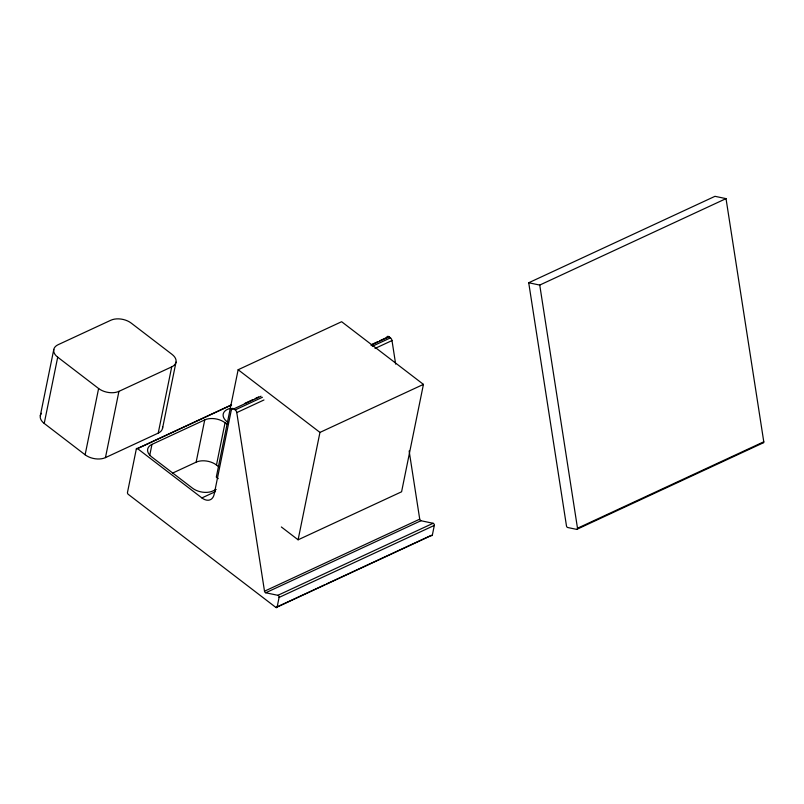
<?xml version="1.0" encoding="UTF-8"?>
<svg xmlns="http://www.w3.org/2000/svg" width="804" height="804" viewBox="0 0 804 804"><rect width="100%" height="100%" fill="white"/><g stroke="black" fill="none" stroke-linecap="round" stroke-linejoin="round"><path stroke-width="1.21" d="M40.3 415.728L53.788 349.469M44.22 423.437L57.707 357.177A14.562 8.723 11.5 0 1 58.079 344.725L110.851 320.233A14.562 8.723 11.5 0 1 131.183 323.077L172.086 354.413A14.562 8.723 11.5 0 1 171.714 366.865L158.227 433.125L105.455 457.617A14.562 8.723 11.5 0 1 85.123 454.783L44.22 423.437A14.562 8.723 11.5 0 1 41.486 413.296M85.123 454.783L98.611 388.513L57.707 357.177M105.455 457.617L118.932 391.357L171.714 366.865M136.318 449.004L127.484 492.42A1.457 0.904 65.1 0 0 128.248 494.329L275.903 607.452A1.457 0.904 65.1 0 0 277.129 607.07L432.361 535.042L434.321 525.404A1.457 0.904 65.1 0 0 433.105 523.283L420.944 520.731L265.722 592.769A1.457 0.904 65.1 0 1 264.506 591.201L236.778 412.593A2.914 1.809 65.1 0 0 235.23 409.889L233.863 408.844A2.914 1.809 65.1 0 0 231.401 409.598L214.196 494.148A14.562 9.045 65.1 0 1 201.894 497.927L137.544 448.622A1.457 0.904 65.1 0 0 136.318 449.004L231.492 404.834M149.755 455.265L151.966 444.391L204.739 419.899A14.562 8.723 11.5 0 1 225.06 422.743L227.009 424.231M162.519 428.391L176.006 362.122M172.558 473.114L196.136 462.169L204.739 419.899M219.381 467.255L216.467 465.013L225.06 422.743M281.35 526.972L298.103 539.806L401.588 491.787L423.437 384.382L341.63 321.711L238.145 369.729L216.296 477.134L218.266 478.641M277.129 607.07L279.088 597.432A1.457 0.904 65.1 0 0 277.882 595.312L265.722 592.769M298.103 539.806L319.952 432.411L423.437 384.382M137.544 448.622L231.592 404.985M231.401 409.598L233.662 408.543M244.999 403.286L252.928 399.608M255.19 398.553L258.597 396.975M371.9 344.393L377.558 341.77M379.83 340.715L386.623 337.559M233.863 408.844L261.049 396.221M370.956 345.217L389.086 336.806L390.463 337.861A2.914 1.809 65.1 0 1 392 340.564L395.658 364.132M235.23 409.889L262.426 397.276M372.332 346.273L390.463 337.861M236.778 412.593L263.963 399.98M375.006 348.454L392 340.564M528.72 282.757L714.987 196.317L726.022 198.628L763.78 441.798A1.457 0.904 65.1 0 1 762.986 442.954L576.719 529.394L567.694 527.504A1.457 0.904 65.1 0 1 566.478 525.937L528.72 282.757L539.745 285.068L726.022 198.628M216.186 489.455L212.819 491.013A14.562 8.723 11.5 0 1 192.498 488.179L151.594 456.833A14.562 8.723 11.5 0 1 151.966 444.391M201.894 497.927L215.492 491.616M264.506 591.201L419.728 519.163L409.135 450.954M277.882 595.312L433.105 523.283M279.088 597.432L434.321 525.404M275.903 607.452L324.625 584.84M326.886 583.784L431.125 535.414A1.457 0.904 65.1 0 0 432.361 535.042M576.719 529.394A1.457 0.904 65.1 0 0 577.503 528.238L763.78 441.798M238.145 369.729L319.952 432.411M539.745 285.068L577.503 528.238M420.944 520.731A1.457 0.904 65.1 0 1 419.728 519.163M386.674 337.368A2.914 1.809 65.1 0 1 389.086 336.806M228.075 422.452A14.562 8.723 11.5 0 1 230.738 408.311M196.136 462.169A14.562 8.723 11.5 0 1 216.467 465.013M162.579 426.572A14.562 8.723 11.5 0 1 158.227 433.125M118.932 391.357A14.562 8.723 11.5 0 1 98.611 388.513"/></g></svg>
